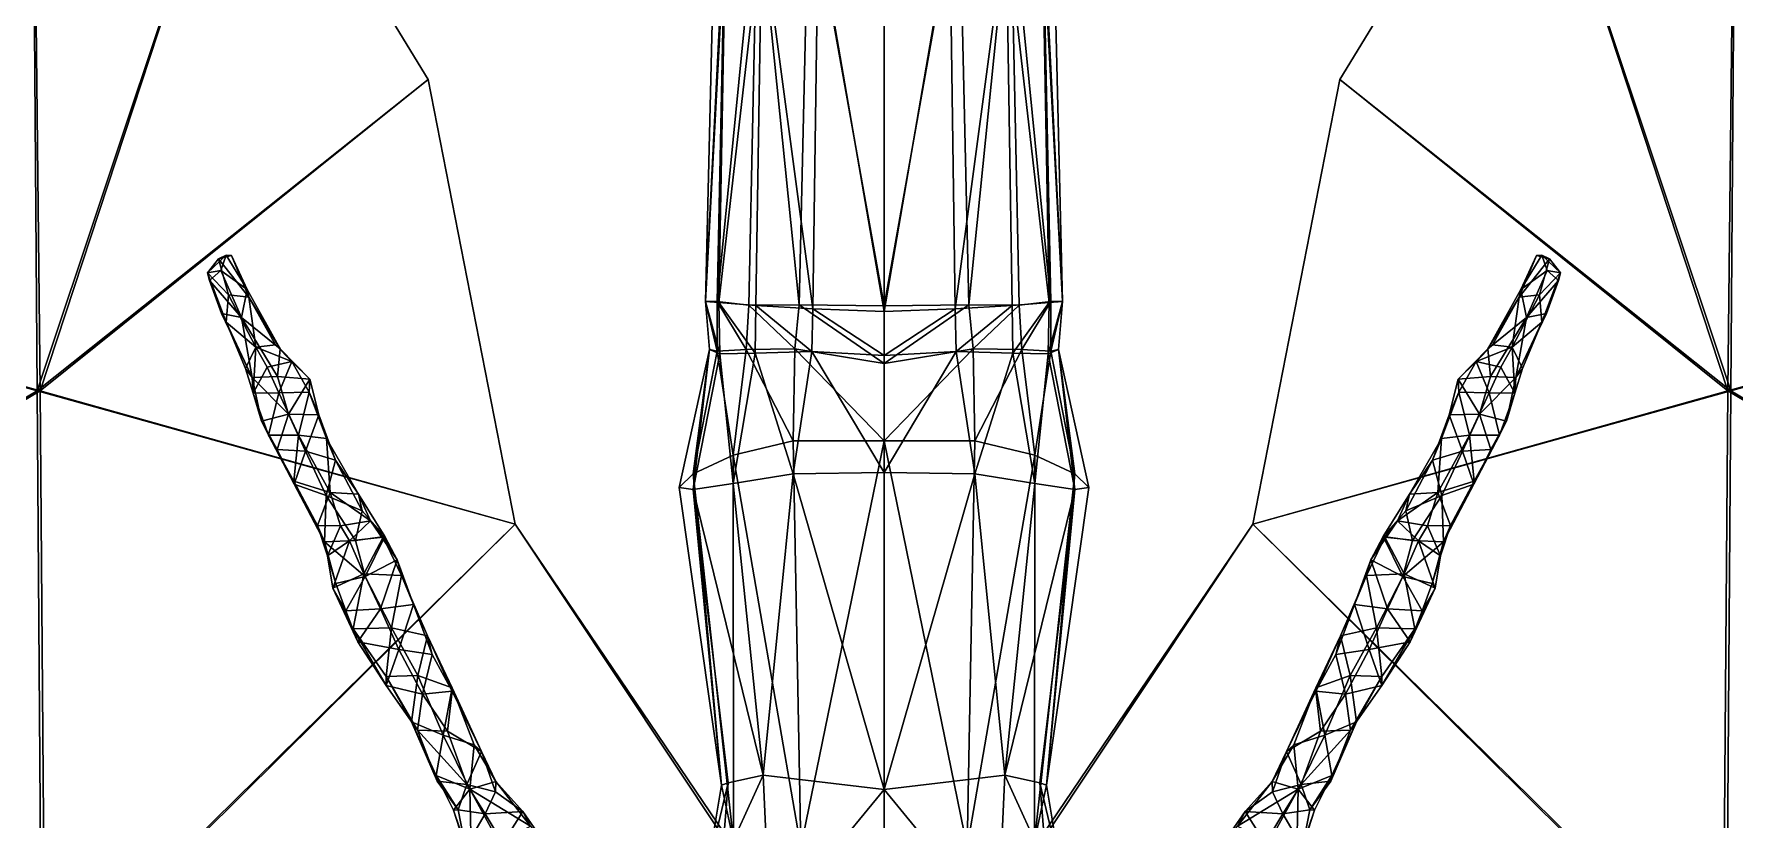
# Model space of a CAD drawing. Extents: x -0.0397 to 0.0397, y -0.018 to 0.018.
# Drawn here: x -0.00584 to 0.00584, y 0.00078 to 0.00618 of the extents above; entities that cross this region are included whole.
import ezdxf

# ---------------------------------------------------------------- set-up
doc = ezdxf.new("R2010")
doc.units = 0
doc.layers.add('MONARCH$LWO', color=1, linetype='CONTINUOUS')

msp = doc.modelspace()

# ---------------------------------------------------------------- linework, layer by layer
at = {"layer": 'MONARCH$LWO'}
for points in [[(-0.005817, 0.003728, 0.002541), (-0.013405, 0.005846, 0.002969), (-0.005861, 0.009634, 0.002543)], [(-0.013383, 0.005846, 0.003217), (-0.005796, 0.003728, 0.002788), (-0.005861, 0.009634, 0.002543)], [(-0.005861, 0.009634, 0.002543), (-0.004406, 0.007953, 0.002461), (-0.005817, 0.003728, 0.002541)], [(-0.004406, 0.007953, 0.002461), (-0.005861, 0.009634, 0.002543), (-0.005796, 0.003728, 0.002788)], [(0.004406, 0.007953, 0.002461), (0.005861, 0.009634, 0.002543), (0.005817, 0.003728, 0.002541)], [(0.005861, 0.009634, 0.002543), (0.004406, 0.007953, 0.002461), (0.005796, 0.003728, 0.002788)], [(0.005796, 0.003728, 0.002788), (0.013383, 0.005846, 0.003217), (0.005861, 0.009634, 0.002543)], [(0.013405, 0.005846, 0.002969), (0.005817, 0.003728, 0.002541), (0.005861, 0.009634, 0.002543)], [(-0.004406, 0.007953, 0.002461), (-0.003131, 0.005867, 0.002389), (-0.005817, 0.003728, 0.002541)], [(-0.003131, 0.005867, 0.002389), (-0.004406, 0.007953, 0.002461), (-0.005796, 0.003728, 0.002788)], [(0.003131, 0.005867, 0.002389), (0.004406, 0.007953, 0.002461), (0.005817, 0.003728, 0.002541)], [(0.004406, 0.007953, 0.002461), (0.003131, 0.005867, 0.002389), (0.005796, 0.003728, 0.002788)], [(0, 0.007245, 0.000773), (0, 0.004312, 0.000133), (-0.000517, 0.007208, 0.000876)], [(0, 0.004312, 0.000133), (0, 0.007245, 0.000773), (0.000517, 0.007208, 0.000876)], [(-0.001089, 0.007084, 0.001422), (-0.00087, 0.007149, 0.001108), (-0.001146, 0.00434, 0.001072)], [(-0.000929, 0.004316, 0.00063), (-0.001146, 0.00434, 0.001072), (-0.00087, 0.007149, 0.001108)], [(-0.000929, 0.004316, 0.00063), (-0.00087, 0.007149, 0.001108), (-0.000582, 0.004318, 0.000296)], [(-0.000517, 0.007208, 0.000876), (-0.000582, 0.004318, 0.000296), (-0.00087, 0.007149, 0.001108)], [(0, 0.004312, 0.000133), (-0.000582, 0.004318, 0.000296), (-0.000517, 0.007208, 0.000876)], [(0.000582, 0.004318, 0.000296), (0, 0.004312, 0.000133), (0.000517, 0.007208, 0.000876)], [(0.000582, 0.004318, 0.000296), (0.000517, 0.007208, 0.000876), (0.00087, 0.007149, 0.001108)], [(0.00087, 0.007149, 0.001108), (0.000929, 0.004316, 0.00063), (0.000582, 0.004318, 0.000296)], [(0.00087, 0.007149, 0.001108), (0.001089, 0.007084, 0.001422), (0.001146, 0.00434, 0.001072)], [(0.001146, 0.00434, 0.001072), (0.000929, 0.004316, 0.00063), (0.00087, 0.007149, 0.001108)], [(-0.001161, 0.007022, 0.001761), (-0.001089, 0.007084, 0.001422), (-0.001226, 0.004342, 0.001582)], [(-0.001146, 0.00434, 0.001072), (-0.001226, 0.004342, 0.001582), (-0.001089, 0.007084, 0.001422)], [(-0.001161, 0.007022, 0.001761), (-0.001226, 0.004342, 0.001582), (-0.001087, 0.006965, 0.002095)], [(0.001226, 0.004342, 0.001582), (0.001161, 0.007022, 0.001761), (0.001087, 0.006965, 0.002095)], [(0.001089, 0.007084, 0.001422), (0.001161, 0.007022, 0.001761), (0.001226, 0.004342, 0.001582)], [(0.001226, 0.004342, 0.001582), (0.001146, 0.00434, 0.001072), (0.001089, 0.007084, 0.001422)], [(-0.001226, 0.004342, 0.001582), (-0.001135, 0.004335, 0.002043), (-0.001087, 0.006965, 0.002095)], [(-0.001087, 0.006965, 0.002095), (-0.001135, 0.004335, 0.002043), (-0.00084, 0.006917, 0.002398)], [(-0.001135, 0.004335, 0.002043), (-0.00088, 0.004313, 0.002356), (-0.00084, 0.006917, 0.002398)], [(-0.00088, 0.004313, 0.002356), (-0.000488, 0.00429, 0.002518), (-0.00084, 0.006917, 0.002398)], [(-0.000452, 0.006899, 0.002569), (-0.00084, 0.006917, 0.002398), (-0.000488, 0.00429, 0.002518)], [(-0.000488, 0.00429, 0.002518), (0, 0.004272, 0.002499), (-0.000452, 0.006899, 0.002569)], [(0, 0.006915, 0.002562), (-0.000452, 0.006899, 0.002569), (0, 0.004272, 0.002499)], [(0.000452, 0.006899, 0.002569), (0, 0.006915, 0.002562), (0, 0.004272, 0.002499)], [(0, 0.004272, 0.002499), (0.000488, 0.00429, 0.002518), (0.000452, 0.006899, 0.002569)], [(0.00084, 0.006917, 0.002398), (0.000452, 0.006899, 0.002569), (0.000488, 0.00429, 0.002518)], [(0.000488, 0.00429, 0.002518), (0.00088, 0.004313, 0.002356), (0.00084, 0.006917, 0.002398)], [(0.001135, 0.004335, 0.002043), (0.001087, 0.006965, 0.002095), (0.00084, 0.006917, 0.002398)], [(0.00088, 0.004313, 0.002356), (0.001135, 0.004335, 0.002043), (0.00084, 0.006917, 0.002398)], [(0.001135, 0.004335, 0.002043), (0.001226, 0.004342, 0.001582), (0.001087, 0.006965, 0.002095)], [(-0.013405, 0.005846, 0.002969), (-0.005817, 0.003728, 0.002541), (-0.013292, -0.000701, 0.002963)], [(-0.005796, 0.003728, 0.002788), (-0.013383, 0.005846, 0.003217), (-0.013271, -0.000701, 0.00321)], [(-0.002533, 0.002811, 0.002355), (-0.005817, 0.003728, 0.002541), (-0.003131, 0.005867, 0.002389)], [(-0.005796, 0.003728, 0.002788), (-0.002533, 0.002811, 0.002355), (-0.003131, 0.005867, 0.002389)], [(0.005817, 0.003728, 0.002541), (0.002533, 0.002811, 0.002355), (0.003131, 0.005867, 0.002389)], [(0.002533, 0.002811, 0.002355), (0.005796, 0.003728, 0.002788), (0.003131, 0.005867, 0.002389)], [(0.013383, 0.005846, 0.003217), (0.005796, 0.003728, 0.002788), (0.013271, -0.000701, 0.00321)], [(0.005817, 0.003728, 0.002541), (0.013405, 0.005846, 0.002969), (0.013292, -0.000701, 0.002963)], [(-0.004648, 0.004539, -0.00451), (-0.004572, 0.004635, -0.004455), (-0.004519, 0.004659, -0.004567)], [(-0.004648, 0.004539, -0.00451), (-0.004519, 0.004659, -0.004567), (-0.004555, 0.004554, -0.004621)], [(-0.004502, 0.004387, -0.004373), (-0.004572, 0.004635, -0.004455), (-0.004648, 0.004539, -0.00451)], [(-0.004572, 0.004635, -0.004455), (-0.004482, 0.004658, -0.004494), (-0.004519, 0.004659, -0.004567)], [(-0.004363, 0.004371, -0.004381), (-0.004482, 0.004658, -0.004494), (-0.004572, 0.004635, -0.004455)], [(-0.004572, 0.004635, -0.004455), (-0.004502, 0.004387, -0.004373), (-0.004363, 0.004371, -0.004381)], [(-0.004375, 0.004424, -0.00452), (-0.004555, 0.004554, -0.004621), (-0.004519, 0.004659, -0.004567)], [(-0.004375, 0.004424, -0.00452), (-0.004519, 0.004659, -0.004567), (-0.004482, 0.004658, -0.004494)], [(-0.004482, 0.004658, -0.004494), (-0.004363, 0.004371, -0.004381), (-0.004375, 0.004424, -0.00452)], [(0.004363, 0.004371, -0.004381), (0.004482, 0.004658, -0.004494), (0.004375, 0.004424, -0.00452)], [(0.004482, 0.004658, -0.004494), (0.004363, 0.004371, -0.004381), (0.004572, 0.004635, -0.004455)], [(0.004502, 0.004387, -0.004373), (0.004572, 0.004635, -0.004455), (0.004363, 0.004371, -0.004381)], [(0.004555, 0.004554, -0.004621), (0.004375, 0.004424, -0.00452), (0.004519, 0.004659, -0.004567)], [(0.004519, 0.004659, -0.004567), (0.004375, 0.004424, -0.00452), (0.004482, 0.004658, -0.004494)], [(0.004482, 0.004658, -0.004494), (0.004572, 0.004635, -0.004455), (0.004519, 0.004659, -0.004567)], [(0.004572, 0.004635, -0.004455), (0.004502, 0.004387, -0.004373), (0.004648, 0.004539, -0.00451)], [(0.004572, 0.004635, -0.004455), (0.004648, 0.004539, -0.00451), (0.004519, 0.004659, -0.004567)], [(0.004519, 0.004659, -0.004567), (0.004648, 0.004539, -0.00451), (0.004555, 0.004554, -0.004621)], [(-0.004648, 0.004539, -0.00451), (-0.004555, 0.004554, -0.004621), (-0.004634, 0.004485, -0.004597)], [(-0.004648, 0.004539, -0.00451), (-0.004519, 0.0042, -0.004383), (-0.004502, 0.004387, -0.004373)], [(-0.004551, 0.004258, -0.004514), (-0.004519, 0.0042, -0.004383), (-0.004648, 0.004539, -0.00451)], [(-0.004551, 0.004258, -0.004514), (-0.004648, 0.004539, -0.00451), (-0.004634, 0.004485, -0.004597)], [(-0.004413, 0.00423, -0.004531), (-0.004634, 0.004485, -0.004597), (-0.004555, 0.004554, -0.004621)], [(-0.004413, 0.00423, -0.004531), (-0.004551, 0.004258, -0.004514), (-0.004634, 0.004485, -0.004597)], [(-0.004375, 0.004424, -0.00452), (-0.004413, 0.00423, -0.004531), (-0.004555, 0.004554, -0.004621)], [(0.004413, 0.00423, -0.004531), (0.004375, 0.004424, -0.00452), (0.004555, 0.004554, -0.004621)], [(0.004634, 0.004485, -0.004597), (0.004413, 0.00423, -0.004531), (0.004555, 0.004554, -0.004621)], [(0.004551, 0.004258, -0.004514), (0.004413, 0.00423, -0.004531), (0.004634, 0.004485, -0.004597)], [(0.004519, 0.0042, -0.004383), (0.004648, 0.004539, -0.00451), (0.004502, 0.004387, -0.004373)], [(0.004519, 0.0042, -0.004383), (0.004551, 0.004258, -0.004514), (0.004648, 0.004539, -0.00451)], [(0.004648, 0.004539, -0.00451), (0.004551, 0.004258, -0.004514), (0.004634, 0.004485, -0.004597)], [(0.004555, 0.004554, -0.004621), (0.004648, 0.004539, -0.00451), (0.004634, 0.004485, -0.004597)], [(-0.004315, 0.004027, -0.004183), (-0.004502, 0.004387, -0.004373), (-0.004519, 0.0042, -0.004383)], [(-0.004315, 0.004027, -0.004183), (-0.004363, 0.004371, -0.004381), (-0.004502, 0.004387, -0.004373)], [(-0.004149, 0.004016, -0.004314), (-0.004413, 0.00423, -0.004531), (-0.004375, 0.004424, -0.00452)], [(-0.004149, 0.004016, -0.004314), (-0.004375, 0.004424, -0.00452), (-0.004363, 0.004371, -0.004381)], [(-0.004363, 0.004371, -0.004381), (-0.004179, 0.004043, -0.004208), (-0.004149, 0.004016, -0.004314)], [(-0.004315, 0.004027, -0.004183), (-0.004179, 0.004043, -0.004208), (-0.004363, 0.004371, -0.004381)], [(-0.001135, 0.004335, 0.002043), (-0.001226, 0.004342, 0.001582), (-0.001127, 0.003982, 0.002096)], [(-0.001199, 0.004012, 0.001731), (-0.001127, 0.003982, 0.002096), (-0.001226, 0.004342, 0.001582)], [(-0.001146, 0.00434, 0.001072), (-0.001145, 0.004, 0.001307), (-0.001226, 0.004342, 0.001582)], [(-0.001145, 0.004, 0.001307), (-0.001199, 0.004012, 0.001731), (-0.001226, 0.004342, 0.001582)], [(-0.000929, 0.004316, 0.00063), (-0.000946, 0.004012, 0.000885), (-0.001146, 0.00434, 0.001072)], [(-0.000946, 0.004012, 0.000885), (-0.001145, 0.004, 0.001307), (-0.001146, 0.00434, 0.001072)], [(-0.00088, 0.004313, 0.002356), (-0.001135, 0.004335, 0.002043), (-0.000886, 0.003986, 0.002363)], [(-0.001127, 0.003982, 0.002096), (-0.000886, 0.003986, 0.002363), (-0.001135, 0.004335, 0.002043)], [(0.001135, 0.004335, 0.002043), (0.00088, 0.004313, 0.002356), (0.000886, 0.003986, 0.002363)], [(0.000886, 0.003986, 0.002363), (0.001127, 0.003982, 0.002096), (0.001135, 0.004335, 0.002043)], [(0.000946, 0.004012, 0.000885), (0.000929, 0.004316, 0.00063), (0.001146, 0.00434, 0.001072)], [(0.001145, 0.004, 0.001307), (0.000946, 0.004012, 0.000885), (0.001146, 0.00434, 0.001072)], [(0.001226, 0.004342, 0.001582), (0.001135, 0.004335, 0.002043), (0.001127, 0.003982, 0.002096)], [(0.001127, 0.003982, 0.002096), (0.001199, 0.004012, 0.001731), (0.001226, 0.004342, 0.001582)], [(0.001145, 0.004, 0.001307), (0.001146, 0.00434, 0.001072), (0.001226, 0.004342, 0.001582)], [(0.001199, 0.004012, 0.001731), (0.001145, 0.004, 0.001307), (0.001226, 0.004342, 0.001582)], [(0.004413, 0.00423, -0.004531), (0.004149, 0.004016, -0.004314), (0.004375, 0.004424, -0.00452)], [(0.004375, 0.004424, -0.00452), (0.004149, 0.004016, -0.004314), (0.004363, 0.004371, -0.004381)], [(0.004179, 0.004043, -0.004208), (0.004363, 0.004371, -0.004381), (0.004149, 0.004016, -0.004314)], [(0.004179, 0.004043, -0.004208), (0.004315, 0.004027, -0.004183), (0.004363, 0.004371, -0.004381)], [(0.004502, 0.004387, -0.004373), (0.004315, 0.004027, -0.004183), (0.004519, 0.0042, -0.004383)], [(0.004363, 0.004371, -0.004381), (0.004315, 0.004027, -0.004183), (0.004502, 0.004387, -0.004373)], [(-0.004341, 0.003818, -0.004322), (-0.004519, 0.0042, -0.004383), (-0.004551, 0.004258, -0.004514)], [(-0.004341, 0.003818, -0.004322), (-0.004551, 0.004258, -0.004514), (-0.004413, 0.00423, -0.004531)], [(-0.004413, 0.00423, -0.004531), (-0.004166, 0.003825, -0.004348), (-0.004341, 0.003818, -0.004322)], [(-0.004149, 0.004016, -0.004314), (-0.004166, 0.003825, -0.004348), (-0.004413, 0.00423, -0.004531)], [(-0.000613, 0.004017, 0.000535), (-0.000946, 0.004012, 0.000885), (-0.000929, 0.004316, 0.00063)], [(-0.000582, 0.004318, 0.000296), (-0.000613, 0.004017, 0.000535), (-0.000929, 0.004316, 0.00063)], [(-0.000886, 0.003986, 0.002363), (-0.000495, 0.003998, 0.002499), (-0.00088, 0.004313, 0.002356)], [(-0.000488, 0.00429, 0.002518), (-0.00088, 0.004313, 0.002356), (-0.000495, 0.003998, 0.002499)], [(0, 0.003915, 0.000331), (-0.000613, 0.004017, 0.000535), (-0.000582, 0.004318, 0.000296)], [(0, 0.004312, 0.000133), (0, 0.003915, 0.000331), (-0.000582, 0.004318, 0.000296)], [(-0.000495, 0.003998, 0.002499), (0, 0.003971, 0.002449), (-0.000488, 0.00429, 0.002518)], [(0, 0.004272, 0.002499), (-0.000488, 0.00429, 0.002518), (0, 0.003971, 0.002449)], [(0, 0.003915, 0.000331), (0, 0.004312, 0.000133), (0.000582, 0.004318, 0.000296)], [(0.000613, 0.004017, 0.000535), (0, 0.003915, 0.000331), (0.000582, 0.004318, 0.000296)], [(0.000488, 0.00429, 0.002518), (0, 0.004272, 0.002499), (0, 0.003971, 0.002449)], [(0, 0.003971, 0.002449), (0.000495, 0.003998, 0.002499), (0.000488, 0.00429, 0.002518)], [(0.00088, 0.004313, 0.002356), (0.000488, 0.00429, 0.002518), (0.000495, 0.003998, 0.002499)], [(0.000495, 0.003998, 0.002499), (0.000886, 0.003986, 0.002363), (0.00088, 0.004313, 0.002356)], [(0.000613, 0.004017, 0.000535), (0.000582, 0.004318, 0.000296), (0.000929, 0.004316, 0.00063)], [(0.000946, 0.004012, 0.000885), (0.000613, 0.004017, 0.000535), (0.000929, 0.004316, 0.00063)], [(0.004166, 0.003825, -0.004348), (0.004149, 0.004016, -0.004314), (0.004413, 0.00423, -0.004531)], [(0.004166, 0.003825, -0.004348), (0.004413, 0.00423, -0.004531), (0.004341, 0.003818, -0.004322)], [(0.004519, 0.0042, -0.004383), (0.004341, 0.003818, -0.004322), (0.004551, 0.004258, -0.004514)], [(0.004551, 0.004258, -0.004514), (0.004341, 0.003818, -0.004322), (0.004413, 0.00423, -0.004531)], [(-0.004519, 0.0042, -0.004383), (-0.004386, 0.003881, -0.004221), (-0.004315, 0.004027, -0.004183)], [(-0.004341, 0.003818, -0.004322), (-0.004386, 0.003881, -0.004221), (-0.004519, 0.0042, -0.004383)], [(0.004386, 0.003881, -0.004221), (0.004519, 0.0042, -0.004383), (0.004315, 0.004027, -0.004183)], [(0.004386, 0.003881, -0.004221), (0.004341, 0.003818, -0.004322), (0.004519, 0.0042, -0.004383)], [(-0.004334, 0.003711, -0.004086), (-0.004315, 0.004027, -0.004183), (-0.004386, 0.003881, -0.004221)], [(-0.004334, 0.003711, -0.004086), (-0.004237, 0.003891, -0.004009), (-0.004315, 0.004027, -0.004183)], [(-0.004069, 0.003928, -0.004075), (-0.004179, 0.004043, -0.004208), (-0.004315, 0.004027, -0.004183)], [(-0.004315, 0.004027, -0.004183), (-0.004237, 0.003891, -0.004009), (-0.004069, 0.003928, -0.004075)], [(-0.004069, 0.003928, -0.004075), (-0.004149, 0.004016, -0.004314), (-0.004179, 0.004043, -0.004208)], [(-0.003945, 0.003808, -0.004221), (-0.004166, 0.003825, -0.004348), (-0.004149, 0.004016, -0.004314)], [(-0.004069, 0.003928, -0.004075), (-0.003945, 0.003808, -0.004221), (-0.004149, 0.004016, -0.004314)], [(-0.001408, 0.003064, 0.001643), (-0.001311, 0.003049, 0.00205), (-0.001199, 0.004012, 0.001731)], [(-0.001311, 0.003158, 0.001176), (-0.001408, 0.003064, 0.001643), (-0.001199, 0.004012, 0.001731)], [(-0.001127, 0.003982, 0.002096), (-0.001199, 0.004012, 0.001731), (-0.001311, 0.003049, 0.00205)], [(-0.001145, 0.004, 0.001307), (-0.001311, 0.003158, 0.001176), (-0.001199, 0.004012, 0.001731)], [(-0.001036, 0.003285, 0.000726), (-0.001311, 0.003158, 0.001176), (-0.001145, 0.004, 0.001307)], [(-0.001311, 0.003049, 0.00205), (-0.001036, 0.003091, 0.002343), (-0.001127, 0.003982, 0.002096)], [(-0.000946, 0.004012, 0.000885), (-0.001036, 0.003285, 0.000726), (-0.001145, 0.004, 0.001307)], [(-0.000886, 0.003986, 0.002363), (-0.001127, 0.003982, 0.002096), (-0.001036, 0.003091, 0.002343)], [(-0.000624, 0.003385, 0.000394), (-0.001036, 0.003285, 0.000726), (-0.000946, 0.004012, 0.000885)], [(-0.001036, 0.003091, 0.002343), (-0.000624, 0.003157, 0.002482), (-0.000886, 0.003986, 0.002363)], [(-0.000613, 0.004017, 0.000535), (-0.000624, 0.003385, 0.000394), (-0.000946, 0.004012, 0.000885)], [(-0.000495, 0.003998, 0.002499), (-0.000886, 0.003986, 0.002363), (-0.000624, 0.003157, 0.002482)], [(0, 0.003383, 0.00022), (-0.000624, 0.003385, 0.000394), (-0.000613, 0.004017, 0.000535)], [(-0.000624, 0.003157, 0.002482), (0, 0.003167, 0.002408), (-0.000495, 0.003998, 0.002499)], [(0, 0.003915, 0.000331), (0, 0.003383, 0.00022), (-0.000613, 0.004017, 0.000535)], [(0, 0.003971, 0.002449), (-0.000495, 0.003998, 0.002499), (0, 0.003167, 0.002408)], [(0, 0.003383, 0.00022), (0, 0.003915, 0.000331), (0.000613, 0.004017, 0.000535)], [(0.000624, 0.003385, 0.000394), (0, 0.003383, 0.00022), (0.000613, 0.004017, 0.000535)], [(0.000495, 0.003998, 0.002499), (0, 0.003971, 0.002449), (0, 0.003167, 0.002408)], [(0, 0.003167, 0.002408), (0.000624, 0.003157, 0.002482), (0.000495, 0.003998, 0.002499)], [(0.000886, 0.003986, 0.002363), (0.000495, 0.003998, 0.002499), (0.000624, 0.003157, 0.002482)], [(0.000624, 0.003385, 0.000394), (0.000613, 0.004017, 0.000535), (0.000946, 0.004012, 0.000885)], [(0.001036, 0.003285, 0.000726), (0.000624, 0.003385, 0.000394), (0.000946, 0.004012, 0.000885)], [(0.000624, 0.003157, 0.002482), (0.001036, 0.003091, 0.002343), (0.000886, 0.003986, 0.002363)], [(0.001127, 0.003982, 0.002096), (0.000886, 0.003986, 0.002363), (0.001036, 0.003091, 0.002343)], [(0.001036, 0.003285, 0.000726), (0.000946, 0.004012, 0.000885), (0.001145, 0.004, 0.001307)], [(0.001311, 0.003158, 0.001176), (0.001036, 0.003285, 0.000726), (0.001145, 0.004, 0.001307)], [(0.001036, 0.003091, 0.002343), (0.001311, 0.003049, 0.00205), (0.001127, 0.003982, 0.002096)], [(0.001199, 0.004012, 0.001731), (0.001127, 0.003982, 0.002096), (0.001311, 0.003049, 0.00205)], [(0.001311, 0.003158, 0.001176), (0.001145, 0.004, 0.001307), (0.001199, 0.004012, 0.001731)], [(0.001311, 0.003049, 0.00205), (0.001408, 0.003064, 0.001643), (0.001199, 0.004012, 0.001731)], [(0.001408, 0.003064, 0.001643), (0.001311, 0.003158, 0.001176), (0.001199, 0.004012, 0.001731)], [(0.004166, 0.003825, -0.004348), (0.003945, 0.003808, -0.004221), (0.004149, 0.004016, -0.004314)], [(0.003945, 0.003808, -0.004221), (0.004069, 0.003928, -0.004075), (0.004149, 0.004016, -0.004314)], [(0.004149, 0.004016, -0.004314), (0.004069, 0.003928, -0.004075), (0.004179, 0.004043, -0.004208)], [(0.004179, 0.004043, -0.004208), (0.004069, 0.003928, -0.004075), (0.004315, 0.004027, -0.004183)], [(0.004237, 0.003891, -0.004009), (0.004315, 0.004027, -0.004183), (0.004069, 0.003928, -0.004075)], [(0.004237, 0.003891, -0.004009), (0.004334, 0.003711, -0.004086), (0.004315, 0.004027, -0.004183)], [(0.004315, 0.004027, -0.004183), (0.004334, 0.003711, -0.004086), (0.004386, 0.003881, -0.004221)], [(-0.004334, 0.003711, -0.004086), (-0.004386, 0.003881, -0.004221), (-0.004341, 0.003818, -0.004322)], [(-0.004157, 0.003714, -0.003897), (-0.004237, 0.003891, -0.004009), (-0.004334, 0.003711, -0.004086)], [(-0.004157, 0.003714, -0.003897), (-0.004069, 0.003928, -0.004075), (-0.004237, 0.003891, -0.004009)], [(-0.004157, 0.003714, -0.003897), (-0.003948, 0.003719, -0.003934), (-0.004069, 0.003928, -0.004075)], [(-0.003948, 0.003719, -0.003934), (-0.003945, 0.003808, -0.004221), (-0.004069, 0.003928, -0.004075)], [(0.003945, 0.003808, -0.004221), (0.003948, 0.003719, -0.003934), (0.004069, 0.003928, -0.004075)], [(0.003948, 0.003719, -0.003934), (0.004157, 0.003714, -0.003897), (0.004069, 0.003928, -0.004075)], [(0.004069, 0.003928, -0.004075), (0.004157, 0.003714, -0.003897), (0.004237, 0.003891, -0.004009)], [(0.004237, 0.003891, -0.004009), (0.004157, 0.003714, -0.003897), (0.004334, 0.003711, -0.004086)], [(0.004386, 0.003881, -0.004221), (0.004334, 0.003711, -0.004086), (0.004341, 0.003818, -0.004322)], [(-0.004091, 0.003568, -0.004259), (-0.004341, 0.003818, -0.004322), (-0.004166, 0.003825, -0.004348)], [(-0.004341, 0.003818, -0.004322), (-0.004277, 0.003519, -0.004194), (-0.004334, 0.003711, -0.004086)], [(-0.004091, 0.003568, -0.004259), (-0.004277, 0.003519, -0.004194), (-0.004341, 0.003818, -0.004322)], [(-0.003945, 0.003808, -0.004221), (-0.004091, 0.003568, -0.004259), (-0.004166, 0.003825, -0.004348)], [(-0.003882, 0.003563, -0.00406), (-0.004091, 0.003568, -0.004259), (-0.003945, 0.003808, -0.004221)], [(-0.003948, 0.003719, -0.003934), (-0.003882, 0.003563, -0.00406), (-0.003945, 0.003808, -0.004221)], [(0.004091, 0.003568, -0.004259), (0.003882, 0.003563, -0.00406), (0.003945, 0.003808, -0.004221)], [(0.003882, 0.003563, -0.00406), (0.003948, 0.003719, -0.003934), (0.003945, 0.003808, -0.004221)], [(0.004091, 0.003568, -0.004259), (0.003945, 0.003808, -0.004221), (0.004166, 0.003825, -0.004348)], [(0.004341, 0.003818, -0.004322), (0.004091, 0.003568, -0.004259), (0.004166, 0.003825, -0.004348)], [(0.004277, 0.003519, -0.004194), (0.004091, 0.003568, -0.004259), (0.004341, 0.003818, -0.004322)], [(0.004277, 0.003519, -0.004194), (0.004341, 0.003818, -0.004322), (0.004334, 0.003711, -0.004086)], [(-0.005787, -0.000392, 0.002539), (-0.013292, -0.000701, 0.002963), (-0.005817, 0.003728, 0.002541)], [(-0.013271, -0.000701, 0.00321), (-0.005765, -0.000392, 0.002786), (-0.005796, 0.003728, 0.002788)], [(-0.005817, 0.003728, 0.002541), (-0.002533, 0.002811, 0.002355), (-0.005787, -0.000392, 0.002539)], [(-0.002533, 0.002811, 0.002355), (-0.005796, 0.003728, 0.002788), (-0.005765, -0.000392, 0.002786)], [(-0.004334, 0.003711, -0.004086), (-0.004228, 0.003424, -0.003935), (-0.004157, 0.003714, -0.003897)], [(-0.004228, 0.003424, -0.003935), (-0.004334, 0.003711, -0.004086), (-0.004277, 0.003519, -0.004194)], [(-0.004023, 0.003424, -0.00372), (-0.004157, 0.003714, -0.003897), (-0.004228, 0.003424, -0.003935)], [(-0.004023, 0.003424, -0.00372), (-0.003948, 0.003719, -0.003934), (-0.004157, 0.003714, -0.003897)], [(-0.004023, 0.003424, -0.00372), (-0.00383, 0.0034, -0.003732), (-0.003948, 0.003719, -0.003934)], [(-0.00383, 0.0034, -0.003732), (-0.003882, 0.003563, -0.00406), (-0.003948, 0.003719, -0.003934)], [(0.002533, 0.002811, 0.002355), (0.005817, 0.003728, 0.002541), (0.005787, -0.000392, 0.002539)], [(0.005796, 0.003728, 0.002788), (0.002533, 0.002811, 0.002355), (0.005765, -0.000392, 0.002786)], [(0.003882, 0.003563, -0.00406), (0.00383, 0.0034, -0.003732), (0.003948, 0.003719, -0.003934)], [(0.00383, 0.0034, -0.003732), (0.004023, 0.003424, -0.00372), (0.003948, 0.003719, -0.003934)], [(0.003948, 0.003719, -0.003934), (0.004023, 0.003424, -0.00372), (0.004157, 0.003714, -0.003897)], [(0.004157, 0.003714, -0.003897), (0.004023, 0.003424, -0.00372), (0.004228, 0.003424, -0.003935)], [(0.004228, 0.003424, -0.003935), (0.004334, 0.003711, -0.004086), (0.004157, 0.003714, -0.003897)], [(0.004334, 0.003711, -0.004086), (0.004228, 0.003424, -0.003935), (0.004277, 0.003519, -0.004194)], [(0.005765, -0.000392, 0.002786), (0.013271, -0.000701, 0.00321), (0.005796, 0.003728, 0.002788)], [(0.013292, -0.000701, 0.002963), (0.005787, -0.000392, 0.002539), (0.005817, 0.003728, 0.002541)], [(-0.004169, 0.003324, -0.004099), (-0.004277, 0.003519, -0.004194), (-0.004091, 0.003568, -0.004259)], [(-0.004277, 0.003519, -0.004194), (-0.004169, 0.003324, -0.004099), (-0.004228, 0.003424, -0.003935)], [(-0.004091, 0.003568, -0.004259), (-0.003974, 0.003312, -0.004089), (-0.004169, 0.003324, -0.004099)], [(-0.003882, 0.003563, -0.00406), (-0.003974, 0.003312, -0.004089), (-0.004091, 0.003568, -0.004259)], [(-0.003767, 0.003252, -0.003846), (-0.003974, 0.003312, -0.004089), (-0.003882, 0.003563, -0.00406)], [(-0.00383, 0.0034, -0.003732), (-0.003767, 0.003252, -0.003846), (-0.003882, 0.003563, -0.00406)], [(0.003974, 0.003312, -0.004089), (0.003767, 0.003252, -0.003846), (0.003882, 0.003563, -0.00406)], [(0.003767, 0.003252, -0.003846), (0.00383, 0.0034, -0.003732), (0.003882, 0.003563, -0.00406)], [(0.003974, 0.003312, -0.004089), (0.003882, 0.003563, -0.00406), (0.004091, 0.003568, -0.004259)], [(0.003974, 0.003312, -0.004089), (0.004091, 0.003568, -0.004259), (0.004169, 0.003324, -0.004099)], [(0.004277, 0.003519, -0.004194), (0.004169, 0.003324, -0.004099), (0.004091, 0.003568, -0.004259)], [(0.004169, 0.003324, -0.004099), (0.004277, 0.003519, -0.004194), (0.004228, 0.003424, -0.003935)], [(-0.004228, 0.003424, -0.003935), (-0.004055, 0.003108, -0.003697), (-0.004023, 0.003424, -0.00372)], [(-0.004051, 0.003087, -0.003899), (-0.004055, 0.003108, -0.003697), (-0.004228, 0.003424, -0.003935)], [(-0.004051, 0.003087, -0.003899), (-0.004228, 0.003424, -0.003935), (-0.004169, 0.003324, -0.004099)], [(-0.003805, 0.003029, -0.003447), (-0.004023, 0.003424, -0.00372), (-0.004055, 0.003108, -0.003697)], [(-0.003805, 0.003029, -0.003447), (-0.00383, 0.0034, -0.003732), (-0.004023, 0.003424, -0.00372)], [(-0.003611, 0.003018, -0.003505), (-0.003767, 0.003252, -0.003846), (-0.00383, 0.0034, -0.003732)], [(-0.003805, 0.003029, -0.003447), (-0.003611, 0.003018, -0.003505), (-0.00383, 0.0034, -0.003732)], [(0.003767, 0.003252, -0.003846), (0.003611, 0.003018, -0.003505), (0.00383, 0.0034, -0.003732)], [(0.003611, 0.003018, -0.003505), (0.003805, 0.003029, -0.003447), (0.00383, 0.0034, -0.003732)], [(0.004023, 0.003424, -0.00372), (0.003805, 0.003029, -0.003447), (0.004055, 0.003108, -0.003697)], [(0.00383, 0.0034, -0.003732), (0.003805, 0.003029, -0.003447), (0.004023, 0.003424, -0.00372)], [(0.004055, 0.003108, -0.003697), (0.004228, 0.003424, -0.003935), (0.004023, 0.003424, -0.00372)], [(0.004055, 0.003108, -0.003697), (0.004051, 0.003087, -0.003899), (0.004228, 0.003424, -0.003935)], [(0.004228, 0.003424, -0.003935), (0.004051, 0.003087, -0.003899), (0.004169, 0.003324, -0.004099)], [(-0.004051, 0.003087, -0.003899), (-0.004169, 0.003324, -0.004099), (-0.003974, 0.003312, -0.004089)], [(-0.003974, 0.003312, -0.004089), (-0.003831, 0.003008, -0.003865), (-0.004051, 0.003087, -0.003899)], [(-0.003767, 0.003252, -0.003846), (-0.003831, 0.003008, -0.003865), (-0.003974, 0.003312, -0.004089)], [(-0.001311, 0.003158, 0.001176), (-0.001036, 0.003285, 0.000726), (-0.001035, 0.000634, 0.000448)], [(-0.000624, 0.003385, 0.000394), (-0.000571, 0.000594, -0.000091), (-0.001036, 0.003285, 0.000726)], [(-0.000571, 0.000594, -0.000091), (-0.001035, 0.000634, 0.000448), (-0.001036, 0.003285, 0.000726)], [(-0.000624, 0.003385, 0.000394), (0, 0.003383, 0.00022), (-0.000571, 0.000594, -0.000091)], [(0, 0.000386, -0.00033), (-0.000571, 0.000594, -0.000091), (0, 0.003383, 0.00022)], [(0, 0.003383, 0.00022), (0.000624, 0.003385, 0.000394), (0.000571, 0.000594, -0.000091)], [(0.000571, 0.000594, -0.000091), (0, 0.000386, -0.00033), (0, 0.003383, 0.00022)], [(0.000571, 0.000594, -0.000091), (0.000624, 0.003385, 0.000394), (0.001036, 0.003285, 0.000726)], [(0.001035, 0.000634, 0.000448), (0.000571, 0.000594, -0.000091), (0.001036, 0.003285, 0.000726)], [(0.001036, 0.003285, 0.000726), (0.001311, 0.003158, 0.001176), (0.001035, 0.000634, 0.000448)], [(0.003831, 0.003008, -0.003865), (0.003767, 0.003252, -0.003846), (0.003974, 0.003312, -0.004089)], [(0.003831, 0.003008, -0.003865), (0.003974, 0.003312, -0.004089), (0.004051, 0.003087, -0.003899)], [(0.004169, 0.003324, -0.004099), (0.004051, 0.003087, -0.003899), (0.003974, 0.003312, -0.004089)], [(-0.003585, 0.002904, -0.003631), (-0.003831, 0.003008, -0.003865), (-0.003767, 0.003252, -0.003846)], [(-0.003611, 0.003018, -0.003505), (-0.003585, 0.002904, -0.003631), (-0.003767, 0.003252, -0.003846)], [(-0.001408, 0.003064, 0.001643), (-0.001311, 0.003158, 0.001176), (-0.001116, 0.001018, 0.001117)], [(-0.001035, 0.000634, 0.000448), (-0.001116, 0.001018, 0.001117), (-0.001311, 0.003158, 0.001176)], [(-0.001036, 0.003091, 0.002343), (-0.000829, 0.001088, 0.002119), (-0.000624, 0.003157, 0.002482)], [(-0.000829, 0.001088, 0.002119), (0, 0.000989, 0.002338), (-0.000624, 0.003157, 0.002482)], [(0, 0.003167, 0.002408), (-0.000624, 0.003157, 0.002482), (0, 0.000989, 0.002338)], [(0.000624, 0.003157, 0.002482), (0, 0.003167, 0.002408), (0, 0.000989, 0.002338)], [(0, 0.000989, 0.002338), (0.000829, 0.001088, 0.002119), (0.000624, 0.003157, 0.002482)], [(0.000829, 0.001088, 0.002119), (0.001036, 0.003091, 0.002343), (0.000624, 0.003157, 0.002482)], [(0.001116, 0.001018, 0.001117), (0.001035, 0.000634, 0.000448), (0.001311, 0.003158, 0.001176)], [(0.001311, 0.003158, 0.001176), (0.001408, 0.003064, 0.001643), (0.001116, 0.001018, 0.001117)], [(0.003831, 0.003008, -0.003865), (0.003585, 0.002904, -0.003631), (0.003767, 0.003252, -0.003846)], [(0.003585, 0.002904, -0.003631), (0.003611, 0.003018, -0.003505), (0.003767, 0.003252, -0.003846)], [(-0.004055, 0.003108, -0.003697), (-0.003891, 0.002803, -0.003448), (-0.003805, 0.003029, -0.003447)], [(-0.003844, 0.00269, -0.00361), (-0.003891, 0.002803, -0.003448), (-0.004055, 0.003108, -0.003697)], [(-0.003844, 0.00269, -0.00361), (-0.004055, 0.003108, -0.003697), (-0.004051, 0.003087, -0.003899)], [(-0.003844, 0.00269, -0.00361), (-0.004051, 0.003087, -0.003899), (-0.003831, 0.003008, -0.003865)], [(-0.001408, 0.003064, 0.001643), (-0.001116, 0.001018, 0.001117), (-0.001311, 0.003049, 0.00205)], [(-0.001036, 0.003091, 0.002343), (-0.001311, 0.003049, 0.00205), (-0.000829, 0.001088, 0.002119)], [(-0.001071, 0.001036, 0.00156), (-0.000829, 0.001088, 0.002119), (-0.001311, 0.003049, 0.00205)], [(-0.001116, 0.001018, 0.001117), (-0.001071, 0.001036, 0.00156), (-0.001311, 0.003049, 0.00205)], [(0.001311, 0.003049, 0.00205), (0.001036, 0.003091, 0.002343), (0.000829, 0.001088, 0.002119)], [(0.000829, 0.001088, 0.002119), (0.001071, 0.001036, 0.00156), (0.001311, 0.003049, 0.00205)], [(0.001071, 0.001036, 0.00156), (0.001116, 0.001018, 0.001117), (0.001311, 0.003049, 0.00205)], [(0.001116, 0.001018, 0.001117), (0.001408, 0.003064, 0.001643), (0.001311, 0.003049, 0.00205)], [(0.003891, 0.002803, -0.003448), (0.004055, 0.003108, -0.003697), (0.003805, 0.003029, -0.003447)], [(0.004051, 0.003087, -0.003899), (0.003844, 0.00269, -0.00361), (0.003831, 0.003008, -0.003865)], [(0.003891, 0.002803, -0.003448), (0.003844, 0.00269, -0.00361), (0.004055, 0.003108, -0.003697)], [(0.004055, 0.003108, -0.003697), (0.003844, 0.00269, -0.00361), (0.004051, 0.003087, -0.003899)], [(-0.003733, 0.0028, -0.003262), (-0.003805, 0.003029, -0.003447), (-0.003891, 0.002803, -0.003448)], [(-0.003831, 0.003008, -0.003865), (-0.00363, 0.0027, -0.003637), (-0.003844, 0.00269, -0.00361)], [(-0.003585, 0.002904, -0.003631), (-0.00363, 0.0027, -0.003637), (-0.003831, 0.003008, -0.003865)], [(-0.003805, 0.003029, -0.003447), (-0.003733, 0.0028, -0.003262), (-0.003527, 0.002834, -0.003302)], [(-0.003527, 0.002834, -0.003302), (-0.003611, 0.003018, -0.003505), (-0.003805, 0.003029, -0.003447)], [(-0.003611, 0.003018, -0.003505), (-0.003527, 0.002834, -0.003302), (-0.00343, 0.002728, -0.003488)], [(-0.00343, 0.002728, -0.003488), (-0.003585, 0.002904, -0.003631), (-0.003611, 0.003018, -0.003505)], [(0.003527, 0.002834, -0.003302), (0.003611, 0.003018, -0.003505), (0.00343, 0.002728, -0.003488)], [(0.003585, 0.002904, -0.003631), (0.00343, 0.002728, -0.003488), (0.003611, 0.003018, -0.003505)], [(0.003733, 0.0028, -0.003262), (0.003805, 0.003029, -0.003447), (0.003527, 0.002834, -0.003302)], [(0.003611, 0.003018, -0.003505), (0.003527, 0.002834, -0.003302), (0.003805, 0.003029, -0.003447)], [(0.00363, 0.0027, -0.003637), (0.003585, 0.002904, -0.003631), (0.003831, 0.003008, -0.003865)], [(0.00363, 0.0027, -0.003637), (0.003831, 0.003008, -0.003865), (0.003844, 0.00269, -0.00361)], [(0.003805, 0.003029, -0.003447), (0.003733, 0.0028, -0.003262), (0.003891, 0.002803, -0.003448)], [(-0.002533, 0.002811, 0.002355), (-0.00039, -0.00041, 0.002205), (-0.005787, -0.000392, 0.002539)], [(-0.000367, -0.00039, 0.002444), (-0.002533, 0.002811, 0.002355), (-0.005765, -0.000392, 0.002786)], [(-0.003891, 0.002803, -0.003448), (-0.003824, 0.002595, -0.003319), (-0.003733, 0.0028, -0.003262)], [(-0.003824, 0.002595, -0.003319), (-0.003891, 0.002803, -0.003448), (-0.003844, 0.00269, -0.00361)], [(-0.003672, 0.002697, -0.003135), (-0.003527, 0.002834, -0.003302), (-0.003733, 0.0028, -0.003262)], [(-0.003672, 0.002697, -0.003135), (-0.003441, 0.002723, -0.003157), (-0.003527, 0.002834, -0.003302)], [(-0.00343, 0.002728, -0.003488), (-0.00363, 0.0027, -0.003637), (-0.003585, 0.002904, -0.003631)], [(-0.003527, 0.002834, -0.003302), (-0.003441, 0.002723, -0.003157), (-0.003345, 0.002566, -0.003345)], [(-0.003345, 0.002566, -0.003345), (-0.00343, 0.002728, -0.003488), (-0.003527, 0.002834, -0.003302)], [(-0.00039, -0.00041, 0.002205), (-0.002533, 0.002811, 0.002355), (-0.000367, -0.00039, 0.002444)], [(0.002533, 0.002811, 0.002355), (0.00039, -0.00041, 0.002205), (0.000367, -0.00039, 0.002444)], [(0.002533, 0.002811, 0.002355), (0.000367, -0.00039, 0.002444), (0.005765, -0.000392, 0.002786)], [(0.00039, -0.00041, 0.002205), (0.002533, 0.002811, 0.002355), (0.005787, -0.000392, 0.002539)], [(0.003441, 0.002723, -0.003157), (0.003527, 0.002834, -0.003302), (0.003345, 0.002566, -0.003345)], [(0.00343, 0.002728, -0.003488), (0.003345, 0.002566, -0.003345), (0.003527, 0.002834, -0.003302)], [(0.00363, 0.0027, -0.003637), (0.00343, 0.002728, -0.003488), (0.003585, 0.002904, -0.003631)], [(0.003441, 0.002723, -0.003157), (0.003672, 0.002697, -0.003135), (0.003527, 0.002834, -0.003302)], [(0.003527, 0.002834, -0.003302), (0.003672, 0.002697, -0.003135), (0.003733, 0.0028, -0.003262)], [(0.003824, 0.002595, -0.003319), (0.003891, 0.002803, -0.003448), (0.003733, 0.0028, -0.003262)], [(0.003891, 0.002803, -0.003448), (0.003824, 0.002595, -0.003319), (0.003844, 0.00269, -0.00361)], [(-0.003563, 0.002452, -0.003512), (-0.003844, 0.00269, -0.00361), (-0.00363, 0.0027, -0.003637)], [(-0.003844, 0.00269, -0.00361), (-0.003766, 0.002404, -0.003431), (-0.003824, 0.002595, -0.003319)], [(-0.003563, 0.002452, -0.003512), (-0.003766, 0.002404, -0.003431), (-0.003844, 0.00269, -0.00361)], [(-0.003672, 0.002697, -0.003135), (-0.003733, 0.0028, -0.003262), (-0.003824, 0.002595, -0.003319)], [(-0.003824, 0.002595, -0.003319), (-0.003786, 0.002372, -0.003189), (-0.003672, 0.002697, -0.003135)], [(-0.003573, 0.00247, -0.002969), (-0.003672, 0.002697, -0.003135), (-0.003786, 0.002372, -0.003189)], [(-0.003573, 0.00247, -0.002969), (-0.003441, 0.002723, -0.003157), (-0.003672, 0.002697, -0.003135)], [(-0.00343, 0.002728, -0.003488), (-0.003563, 0.002452, -0.003512), (-0.00363, 0.0027, -0.003637)], [(-0.003573, 0.00247, -0.002969), (-0.003314, 0.00246, -0.003004), (-0.003441, 0.002723, -0.003157)], [(-0.003345, 0.002566, -0.003345), (-0.003563, 0.002452, -0.003512), (-0.00343, 0.002728, -0.003488)], [(-0.003314, 0.00246, -0.003004), (-0.003345, 0.002566, -0.003345), (-0.003441, 0.002723, -0.003157)], [(0.003345, 0.002566, -0.003345), (0.003314, 0.00246, -0.003004), (0.003441, 0.002723, -0.003157)], [(0.003314, 0.00246, -0.003004), (0.003573, 0.00247, -0.002969), (0.003441, 0.002723, -0.003157)], [(0.003563, 0.002452, -0.003512), (0.003345, 0.002566, -0.003345), (0.00343, 0.002728, -0.003488)], [(0.003563, 0.002452, -0.003512), (0.00343, 0.002728, -0.003488), (0.00363, 0.0027, -0.003637)], [(0.003441, 0.002723, -0.003157), (0.003573, 0.00247, -0.002969), (0.003672, 0.002697, -0.003135)], [(0.003844, 0.00269, -0.00361), (0.003563, 0.002452, -0.003512), (0.00363, 0.0027, -0.003637)], [(0.003766, 0.002404, -0.003431), (0.003563, 0.002452, -0.003512), (0.003844, 0.00269, -0.00361)], [(0.003672, 0.002697, -0.003135), (0.003573, 0.00247, -0.002969), (0.003786, 0.002372, -0.003189)], [(0.003733, 0.0028, -0.003262), (0.003672, 0.002697, -0.003135), (0.003824, 0.002595, -0.003319)], [(0.003786, 0.002372, -0.003189), (0.003824, 0.002595, -0.003319), (0.003672, 0.002697, -0.003135)], [(0.003766, 0.002404, -0.003431), (0.003844, 0.00269, -0.00361), (0.003824, 0.002595, -0.003319)], [(-0.003786, 0.002372, -0.003189), (-0.003824, 0.002595, -0.003319), (-0.003766, 0.002404, -0.003431)], [(0.003824, 0.002595, -0.003319), (0.003786, 0.002372, -0.003189), (0.003766, 0.002404, -0.003431)], [(-0.003786, 0.002372, -0.003189), (-0.003646, 0.002092, -0.002965), (-0.003573, 0.00247, -0.002969)], [(-0.003698, 0.002217, -0.003382), (-0.003766, 0.002404, -0.003431), (-0.003563, 0.002452, -0.003512)], [(-0.003563, 0.002452, -0.003512), (-0.003458, 0.002231, -0.003404), (-0.003698, 0.002217, -0.003382)], [(-0.003384, 0.002099, -0.002735), (-0.003573, 0.00247, -0.002969), (-0.003646, 0.002092, -0.002965)], [(-0.003384, 0.002099, -0.002735), (-0.003314, 0.00246, -0.003004), (-0.003573, 0.00247, -0.002969)], [(-0.003345, 0.002566, -0.003345), (-0.003458, 0.002231, -0.003404), (-0.003563, 0.002452, -0.003512)], [(-0.003231, 0.00226, -0.003156), (-0.003458, 0.002231, -0.003404), (-0.003345, 0.002566, -0.003345)], [(-0.003384, 0.002099, -0.002735), (-0.003137, 0.002044, -0.002742), (-0.003314, 0.00246, -0.003004)], [(-0.003314, 0.00246, -0.003004), (-0.003231, 0.00226, -0.003156), (-0.003345, 0.002566, -0.003345)], [(-0.003137, 0.002044, -0.002742), (-0.003231, 0.00226, -0.003156), (-0.003314, 0.00246, -0.003004)], [(0.003231, 0.00226, -0.003156), (0.003137, 0.002044, -0.002742), (0.003314, 0.00246, -0.003004)], [(0.003137, 0.002044, -0.002742), (0.003384, 0.002099, -0.002735), (0.003314, 0.00246, -0.003004)], [(0.003458, 0.002231, -0.003404), (0.003231, 0.00226, -0.003156), (0.003345, 0.002566, -0.003345)], [(0.003231, 0.00226, -0.003156), (0.003314, 0.00246, -0.003004), (0.003345, 0.002566, -0.003345)], [(0.003314, 0.00246, -0.003004), (0.003384, 0.002099, -0.002735), (0.003573, 0.00247, -0.002969)], [(0.003458, 0.002231, -0.003404), (0.003345, 0.002566, -0.003345), (0.003563, 0.002452, -0.003512)], [(0.003573, 0.00247, -0.002969), (0.003384, 0.002099, -0.002735), (0.003646, 0.002092, -0.002965)], [(0.003458, 0.002231, -0.003404), (0.003563, 0.002452, -0.003512), (0.003698, 0.002217, -0.003382)], [(0.003766, 0.002404, -0.003431), (0.003698, 0.002217, -0.003382), (0.003563, 0.002452, -0.003512)], [(0.003646, 0.002092, -0.002965), (0.003786, 0.002372, -0.003189), (0.003573, 0.00247, -0.002969)], [(-0.003766, 0.002404, -0.003431), (-0.003698, 0.002217, -0.003382), (-0.003786, 0.002372, -0.003189)], [(-0.003614, 0.002004, -0.003209), (-0.003646, 0.002092, -0.002965), (-0.003786, 0.002372, -0.003189)], [(-0.003614, 0.002004, -0.003209), (-0.003786, 0.002372, -0.003189), (-0.003698, 0.002217, -0.003382)], [(0.003646, 0.002092, -0.002965), (0.003614, 0.002004, -0.003209), (0.003786, 0.002372, -0.003189)], [(0.003786, 0.002372, -0.003189), (0.003614, 0.002004, -0.003209), (0.003698, 0.002217, -0.003382)], [(0.003698, 0.002217, -0.003382), (0.003766, 0.002404, -0.003431), (0.003786, 0.002372, -0.003189)], [(-0.003614, 0.002004, -0.003209), (-0.003698, 0.002217, -0.003382), (-0.003458, 0.002231, -0.003404)], [(-0.003458, 0.002231, -0.003404), (-0.003333, 0.001951, -0.00319), (-0.003614, 0.002004, -0.003209)], [(-0.003231, 0.00226, -0.003156), (-0.003333, 0.001951, -0.00319), (-0.003458, 0.002231, -0.003404)], [(-0.003103, 0.001917, -0.002917), (-0.003333, 0.001951, -0.00319), (-0.003231, 0.00226, -0.003156)], [(-0.003137, 0.002044, -0.002742), (-0.003103, 0.001917, -0.002917), (-0.003231, 0.00226, -0.003156)], [(0.003333, 0.001951, -0.00319), (0.003103, 0.001917, -0.002917), (0.003231, 0.00226, -0.003156)], [(0.003103, 0.001917, -0.002917), (0.003137, 0.002044, -0.002742), (0.003231, 0.00226, -0.003156)], [(0.003333, 0.001951, -0.00319), (0.003231, 0.00226, -0.003156), (0.003458, 0.002231, -0.003404)], [(0.003333, 0.001951, -0.00319), (0.003458, 0.002231, -0.003404), (0.003614, 0.002004, -0.003209)], [(0.003698, 0.002217, -0.003382), (0.003614, 0.002004, -0.003209), (0.003458, 0.002231, -0.003404)], [(-0.003646, 0.002092, -0.002965), (-0.003421, 0.001765, -0.002721), (-0.003384, 0.002099, -0.002735)], [(-0.00342, 0.001703, -0.002941), (-0.003421, 0.001765, -0.002721), (-0.003646, 0.002092, -0.002965)], [(-0.00342, 0.001703, -0.002941), (-0.003646, 0.002092, -0.002965), (-0.003614, 0.002004, -0.003209)], [(-0.00342, 0.001703, -0.002941), (-0.003614, 0.002004, -0.003209), (-0.003333, 0.001951, -0.00319)], [(-0.003203, 0.001773, -0.002496), (-0.003384, 0.002099, -0.002735), (-0.003421, 0.001765, -0.002721)], [(-0.003203, 0.001773, -0.002496), (-0.003137, 0.002044, -0.002742), (-0.003384, 0.002099, -0.002735)], [(-0.003203, 0.001773, -0.002496), (-0.002967, 0.001687, -0.002423), (-0.003137, 0.002044, -0.002742)], [(-0.003137, 0.002044, -0.002742), (-0.002967, 0.001687, -0.002423), (-0.002966, 0.001665, -0.00266)], [(-0.002966, 0.001665, -0.00266), (-0.003103, 0.001917, -0.002917), (-0.003137, 0.002044, -0.002742)], [(0.002967, 0.001687, -0.002423), (0.003137, 0.002044, -0.002742), (0.002966, 0.001665, -0.00266)], [(0.003103, 0.001917, -0.002917), (0.002966, 0.001665, -0.00266), (0.003137, 0.002044, -0.002742)], [(0.002967, 0.001687, -0.002423), (0.003203, 0.001773, -0.002496), (0.003137, 0.002044, -0.002742)], [(0.003137, 0.002044, -0.002742), (0.003203, 0.001773, -0.002496), (0.003384, 0.002099, -0.002735)], [(0.003384, 0.002099, -0.002735), (0.003203, 0.001773, -0.002496), (0.003421, 0.001765, -0.002721)], [(0.003614, 0.002004, -0.003209), (0.00342, 0.001703, -0.002941), (0.003333, 0.001951, -0.00319)], [(0.003421, 0.001765, -0.002721), (0.003646, 0.002092, -0.002965), (0.003384, 0.002099, -0.002735)], [(0.003421, 0.001765, -0.002721), (0.00342, 0.001703, -0.002941), (0.003646, 0.002092, -0.002965)], [(0.003646, 0.002092, -0.002965), (0.00342, 0.001703, -0.002941), (0.003614, 0.002004, -0.003209)], [(-0.003333, 0.001951, -0.00319), (-0.003171, 0.001644, -0.002899), (-0.00342, 0.001703, -0.002941)], [(-0.003103, 0.001917, -0.002917), (-0.003171, 0.001644, -0.002899), (-0.003333, 0.001951, -0.00319)], [(-0.002966, 0.001665, -0.00266), (-0.003171, 0.001644, -0.002899), (-0.003103, 0.001917, -0.002917)], [(0.003171, 0.001644, -0.002899), (0.002966, 0.001665, -0.00266), (0.003103, 0.001917, -0.002917)], [(0.003171, 0.001644, -0.002899), (0.003103, 0.001917, -0.002917), (0.003333, 0.001951, -0.00319)], [(0.003171, 0.001644, -0.002899), (0.003333, 0.001951, -0.00319), (0.00342, 0.001703, -0.002941)], [(-0.003421, 0.001765, -0.002721), (-0.003246, 0.001453, -0.002436), (-0.003203, 0.001773, -0.002496)], [(-0.003204, 0.001396, -0.002648), (-0.003246, 0.001453, -0.002436), (-0.003421, 0.001765, -0.002721)], [(-0.003204, 0.001396, -0.002648), (-0.003421, 0.001765, -0.002721), (-0.00342, 0.001703, -0.002941)], [(-0.003029, 0.001362, -0.002111), (-0.003203, 0.001773, -0.002496), (-0.003246, 0.001453, -0.002436)], [(-0.003029, 0.001362, -0.002111), (-0.002967, 0.001687, -0.002423), (-0.003203, 0.001773, -0.002496)], [(0.002967, 0.001687, -0.002423), (0.003029, 0.001362, -0.002111), (0.003203, 0.001773, -0.002496)], [(0.003203, 0.001773, -0.002496), (0.003029, 0.001362, -0.002111), (0.003246, 0.001453, -0.002436)], [(0.003246, 0.001453, -0.002436), (0.003421, 0.001765, -0.002721), (0.003203, 0.001773, -0.002496)], [(0.003246, 0.001453, -0.002436), (0.003204, 0.001396, -0.002648), (0.003421, 0.001765, -0.002721)], [(0.003421, 0.001765, -0.002721), (0.003204, 0.001396, -0.002648), (0.00342, 0.001703, -0.002941)], [(-0.003204, 0.001396, -0.002648), (-0.00342, 0.001703, -0.002941), (-0.003171, 0.001644, -0.002899)], [(-0.003171, 0.001644, -0.002899), (-0.002999, 0.001389, -0.002641), (-0.003204, 0.001396, -0.002648)], [(-0.002966, 0.001665, -0.00266), (-0.002999, 0.001389, -0.002641), (-0.003171, 0.001644, -0.002899)], [(-0.003029, 0.001362, -0.002111), (-0.002815, 0.001297, -0.002062), (-0.002967, 0.001687, -0.002423)], [(-0.002764, 0.001249, -0.002247), (-0.002999, 0.001389, -0.002641), (-0.002966, 0.001665, -0.00266)], [(-0.002764, 0.001249, -0.002247), (-0.002966, 0.001665, -0.00266), (-0.002967, 0.001687, -0.002423)], [(-0.002967, 0.001687, -0.002423), (-0.002815, 0.001297, -0.002062), (-0.002764, 0.001249, -0.002247)], [(0.002966, 0.001665, -0.00266), (0.002764, 0.001249, -0.002247), (0.002967, 0.001687, -0.002423)], [(0.002815, 0.001297, -0.002062), (0.002967, 0.001687, -0.002423), (0.002764, 0.001249, -0.002247)], [(0.002999, 0.001389, -0.002641), (0.002764, 0.001249, -0.002247), (0.002966, 0.001665, -0.00266)], [(0.002815, 0.001297, -0.002062), (0.003029, 0.001362, -0.002111), (0.002967, 0.001687, -0.002423)], [(0.002999, 0.001389, -0.002641), (0.002966, 0.001665, -0.00266), (0.003171, 0.001644, -0.002899)], [(0.002999, 0.001389, -0.002641), (0.003171, 0.001644, -0.002899), (0.003204, 0.001396, -0.002648)], [(0.00342, 0.001703, -0.002941), (0.003204, 0.001396, -0.002648), (0.003171, 0.001644, -0.002899)], [(-0.003246, 0.001453, -0.002436), (-0.003076, 0.001085, -0.002065), (-0.003029, 0.001362, -0.002111)], [(-0.003069, 0.001046, -0.002255), (-0.003246, 0.001453, -0.002436), (-0.003204, 0.001396, -0.002648)], [(-0.003069, 0.001046, -0.002255), (-0.003076, 0.001085, -0.002065), (-0.003246, 0.001453, -0.002436)], [(0.003076, 0.001085, -0.002065), (0.003246, 0.001453, -0.002436), (0.003029, 0.001362, -0.002111)], [(0.003246, 0.001453, -0.002436), (0.003069, 0.001046, -0.002255), (0.003204, 0.001396, -0.002648)], [(0.003076, 0.001085, -0.002065), (0.003069, 0.001046, -0.002255), (0.003246, 0.001453, -0.002436)], [(-0.002865, 0.001024, -0.002262), (-0.003204, 0.001396, -0.002648), (-0.002999, 0.001389, -0.002641)], [(-0.002865, 0.001024, -0.002262), (-0.003069, 0.001046, -0.002255), (-0.003204, 0.001396, -0.002648)], [(-0.002846, 0.000992, -0.001858), (-0.003029, 0.001362, -0.002111), (-0.003076, 0.001085, -0.002065)], [(-0.002846, 0.000992, -0.001858), (-0.002815, 0.001297, -0.002062), (-0.003029, 0.001362, -0.002111)], [(-0.002764, 0.001249, -0.002247), (-0.002865, 0.001024, -0.002262), (-0.002999, 0.001389, -0.002641)], [(-0.002846, 0.000992, -0.001858), (-0.002666, 0.001043, -0.00194), (-0.002815, 0.001297, -0.002062)], [(-0.002666, 0.001043, -0.00194), (-0.002764, 0.001249, -0.002247), (-0.002815, 0.001297, -0.002062)], [(0.002764, 0.001249, -0.002247), (0.002666, 0.001043, -0.00194), (0.002815, 0.001297, -0.002062)], [(0.002666, 0.001043, -0.00194), (0.002846, 0.000992, -0.001858), (0.002815, 0.001297, -0.002062)], [(0.002865, 0.001024, -0.002262), (0.002764, 0.001249, -0.002247), (0.002999, 0.001389, -0.002641)], [(0.002815, 0.001297, -0.002062), (0.002846, 0.000992, -0.001858), (0.003029, 0.001362, -0.002111)], [(0.003029, 0.001362, -0.002111), (0.002846, 0.000992, -0.001858), (0.003076, 0.001085, -0.002065)], [(0.003204, 0.001396, -0.002648), (0.002865, 0.001024, -0.002262), (0.002999, 0.001389, -0.002641)], [(0.003069, 0.001046, -0.002255), (0.002865, 0.001024, -0.002262), (0.003204, 0.001396, -0.002648)], [(-0.002669, 0.000973, -0.002044), (-0.002865, 0.001024, -0.002262), (-0.002764, 0.001249, -0.002247)], [(-0.002666, 0.001043, -0.00194), (-0.002669, 0.000973, -0.002044), (-0.002764, 0.001249, -0.002247)], [(0.002669, 0.000973, -0.002044), (0.002666, 0.001043, -0.00194), (0.002764, 0.001249, -0.002247)], [(0.002865, 0.001024, -0.002262), (0.002669, 0.000973, -0.002044), (0.002764, 0.001249, -0.002247)], [(-0.003076, 0.001085, -0.002065), (-0.002958, 0.000847, -0.001923), (-0.002846, 0.000992, -0.001858)], [(-0.002925, 0.00085, -0.002049), (-0.002958, 0.000847, -0.001923), (-0.003076, 0.001085, -0.002065)], [(-0.002925, 0.00085, -0.002049), (-0.003076, 0.001085, -0.002065), (-0.003069, 0.001046, -0.002255)], [(-0.001071, 0.001036, 0.00156), (-0.001117, 0.00046, 0.001846), (-0.000829, 0.001088, 0.002119)], [(-0.001117, 0.00046, 0.001846), (-0.000783, 0.000036, 0.002236), (-0.000829, 0.001088, 0.002119)], [(0, 0.000989, 0.002338), (-0.000829, 0.001088, 0.002119), (-0.000783, 0.000036, 0.002236)], [(0.000829, 0.001088, 0.002119), (0, 0.000989, 0.002338), (0.000783, 0.000036, 0.002236)], [(0.000783, 0.000036, 0.002236), (0.001117, 0.00046, 0.001846), (0.000829, 0.001088, 0.002119)], [(0.001117, 0.00046, 0.001846), (0.001071, 0.001036, 0.00156), (0.000829, 0.001088, 0.002119)], [(0.002958, 0.000847, -0.001923), (0.003076, 0.001085, -0.002065), (0.002846, 0.000992, -0.001858)], [(0.002958, 0.000847, -0.001923), (0.002925, 0.00085, -0.002049), (0.003076, 0.001085, -0.002065)], [(0.003076, 0.001085, -0.002065), (0.002925, 0.00085, -0.002049), (0.003069, 0.001046, -0.002255)], [(-0.002925, 0.00085, -0.002049), (-0.003069, 0.001046, -0.002255), (-0.002865, 0.001024, -0.002262)], [(-0.002834, 0.000483, -0.001756), (-0.002846, 0.000992, -0.001858), (-0.002958, 0.000847, -0.001923)], [(-0.002865, 0.001024, -0.002262), (-0.002739, 0.000822, -0.002054), (-0.002925, 0.00085, -0.002049)], [(-0.002669, 0.000973, -0.002044), (-0.002739, 0.000822, -0.002054), (-0.002865, 0.001024, -0.002262)], [(-0.002846, 0.000992, -0.001858), (-0.002428, 0.000737, -0.001741), (-0.002666, 0.001043, -0.00194)], [(-0.002834, 0.000483, -0.001756), (-0.002647, 0.000627, -0.001628), (-0.002846, 0.000992, -0.001858)], [(-0.002428, 0.000737, -0.001741), (-0.002846, 0.000992, -0.001858), (-0.002647, 0.000627, -0.001628)], [(-0.00248, 0.000837, -0.001958), (-0.002739, 0.000822, -0.002054), (-0.002669, 0.000973, -0.002044)], [(-0.002666, 0.001043, -0.00194), (-0.00248, 0.000837, -0.001958), (-0.002669, 0.000973, -0.002044)], [(-0.00248, 0.000837, -0.001958), (-0.002666, 0.001043, -0.00194), (-0.002428, 0.000737, -0.001741)], [(-0.001117, 0.00046, 0.001846), (-0.001071, 0.001036, 0.00156), (-0.001215, 0.000428, 0.001009)], [(-0.001071, 0.001036, 0.00156), (-0.001116, 0.001018, 0.001117), (-0.001215, 0.000428, 0.001009)], [(-0.001215, 0.000428, 0.001009), (-0.001116, 0.001018, 0.001117), (-0.001035, 0.000634, 0.000448)], [(0, 0.000205, 0.002322), (0, 0.000989, 0.002338), (-0.000783, 0.000036, 0.002236)], [(0, 0.000989, 0.002338), (0, 0.000205, 0.002322), (0.000783, 0.000036, 0.002236)], [(0.001116, 0.001018, 0.001117), (0.001215, 0.000428, 0.001009), (0.001035, 0.000634, 0.000448)], [(0.001071, 0.001036, 0.00156), (0.001117, 0.00046, 0.001846), (0.001215, 0.000428, 0.001009)], [(0.001116, 0.001018, 0.001117), (0.001071, 0.001036, 0.00156), (0.001215, 0.000428, 0.001009)], [(0.002666, 0.001043, -0.00194), (0.00248, 0.000837, -0.001958), (0.002428, 0.000737, -0.001741)], [(0.002428, 0.000737, -0.001741), (0.002846, 0.000992, -0.001858), (0.002666, 0.001043, -0.00194)], [(0.002846, 0.000992, -0.001858), (0.002428, 0.000737, -0.001741), (0.002647, 0.000627, -0.001628)], [(0.00248, 0.000837, -0.001958), (0.002666, 0.001043, -0.00194), (0.002669, 0.000973, -0.002044)], [(0.002739, 0.000822, -0.002054), (0.00248, 0.000837, -0.001958), (0.002669, 0.000973, -0.002044)], [(0.002647, 0.000627, -0.001628), (0.002834, 0.000483, -0.001756), (0.002846, 0.000992, -0.001858)], [(0.002739, 0.000822, -0.002054), (0.002669, 0.000973, -0.002044), (0.002865, 0.001024, -0.002262)], [(0.002739, 0.000822, -0.002054), (0.002865, 0.001024, -0.002262), (0.002925, 0.00085, -0.002049)], [(0.002846, 0.000992, -0.001858), (0.002834, 0.000483, -0.001756), (0.002958, 0.000847, -0.001923)], [(0.003069, 0.001046, -0.002255), (0.002925, 0.00085, -0.002049), (0.002865, 0.001024, -0.002262)], [(-0.002876, 0.00059, -0.001974), (-0.002958, 0.000847, -0.001923), (-0.002925, 0.00085, -0.002049)], [(-0.002876, 0.00059, -0.001974), (-0.002834, 0.000483, -0.001756), (-0.002958, 0.000847, -0.001923)], [(-0.002739, 0.000822, -0.002054), (-0.002876, 0.00059, -0.001974), (-0.002925, 0.00085, -0.002049)], [(-0.002876, 0.00059, -0.001974), (-0.002739, 0.000822, -0.002054), (-0.002619, 0.00062, -0.002069)], [(-0.00248, 0.000837, -0.001958), (-0.002619, 0.00062, -0.002069), (-0.002739, 0.000822, -0.002054)], [(-0.002207, 0.000441, -0.001945), (-0.002619, 0.00062, -0.002069), (-0.00248, 0.000837, -0.001958)], [(-0.002428, 0.000737, -0.001741), (-0.002207, 0.000441, -0.001945), (-0.00248, 0.000837, -0.001958)], [(0.002619, 0.00062, -0.002069), (0.002207, 0.000441, -0.001945), (0.00248, 0.000837, -0.001958)], [(0.002207, 0.000441, -0.001945), (0.002428, 0.000737, -0.001741), (0.00248, 0.000837, -0.001958)], [(0.002619, 0.00062, -0.002069), (0.00248, 0.000837, -0.001958), (0.002739, 0.000822, -0.002054)], [(0.002739, 0.000822, -0.002054), (0.002876, 0.00059, -0.001974), (0.002619, 0.00062, -0.002069)], [(0.002876, 0.00059, -0.001974), (0.002739, 0.000822, -0.002054), (0.002925, 0.00085, -0.002049)], [(0.002834, 0.000483, -0.001756), (0.002876, 0.00059, -0.001974), (0.002958, 0.000847, -0.001923)], [(0.002958, 0.000847, -0.001923), (0.002876, 0.00059, -0.001974), (0.002925, 0.00085, -0.002049)]]:
    msp.add_3dface(points, dxfattribs=at)

doc.saveas('drawing.dxf')
